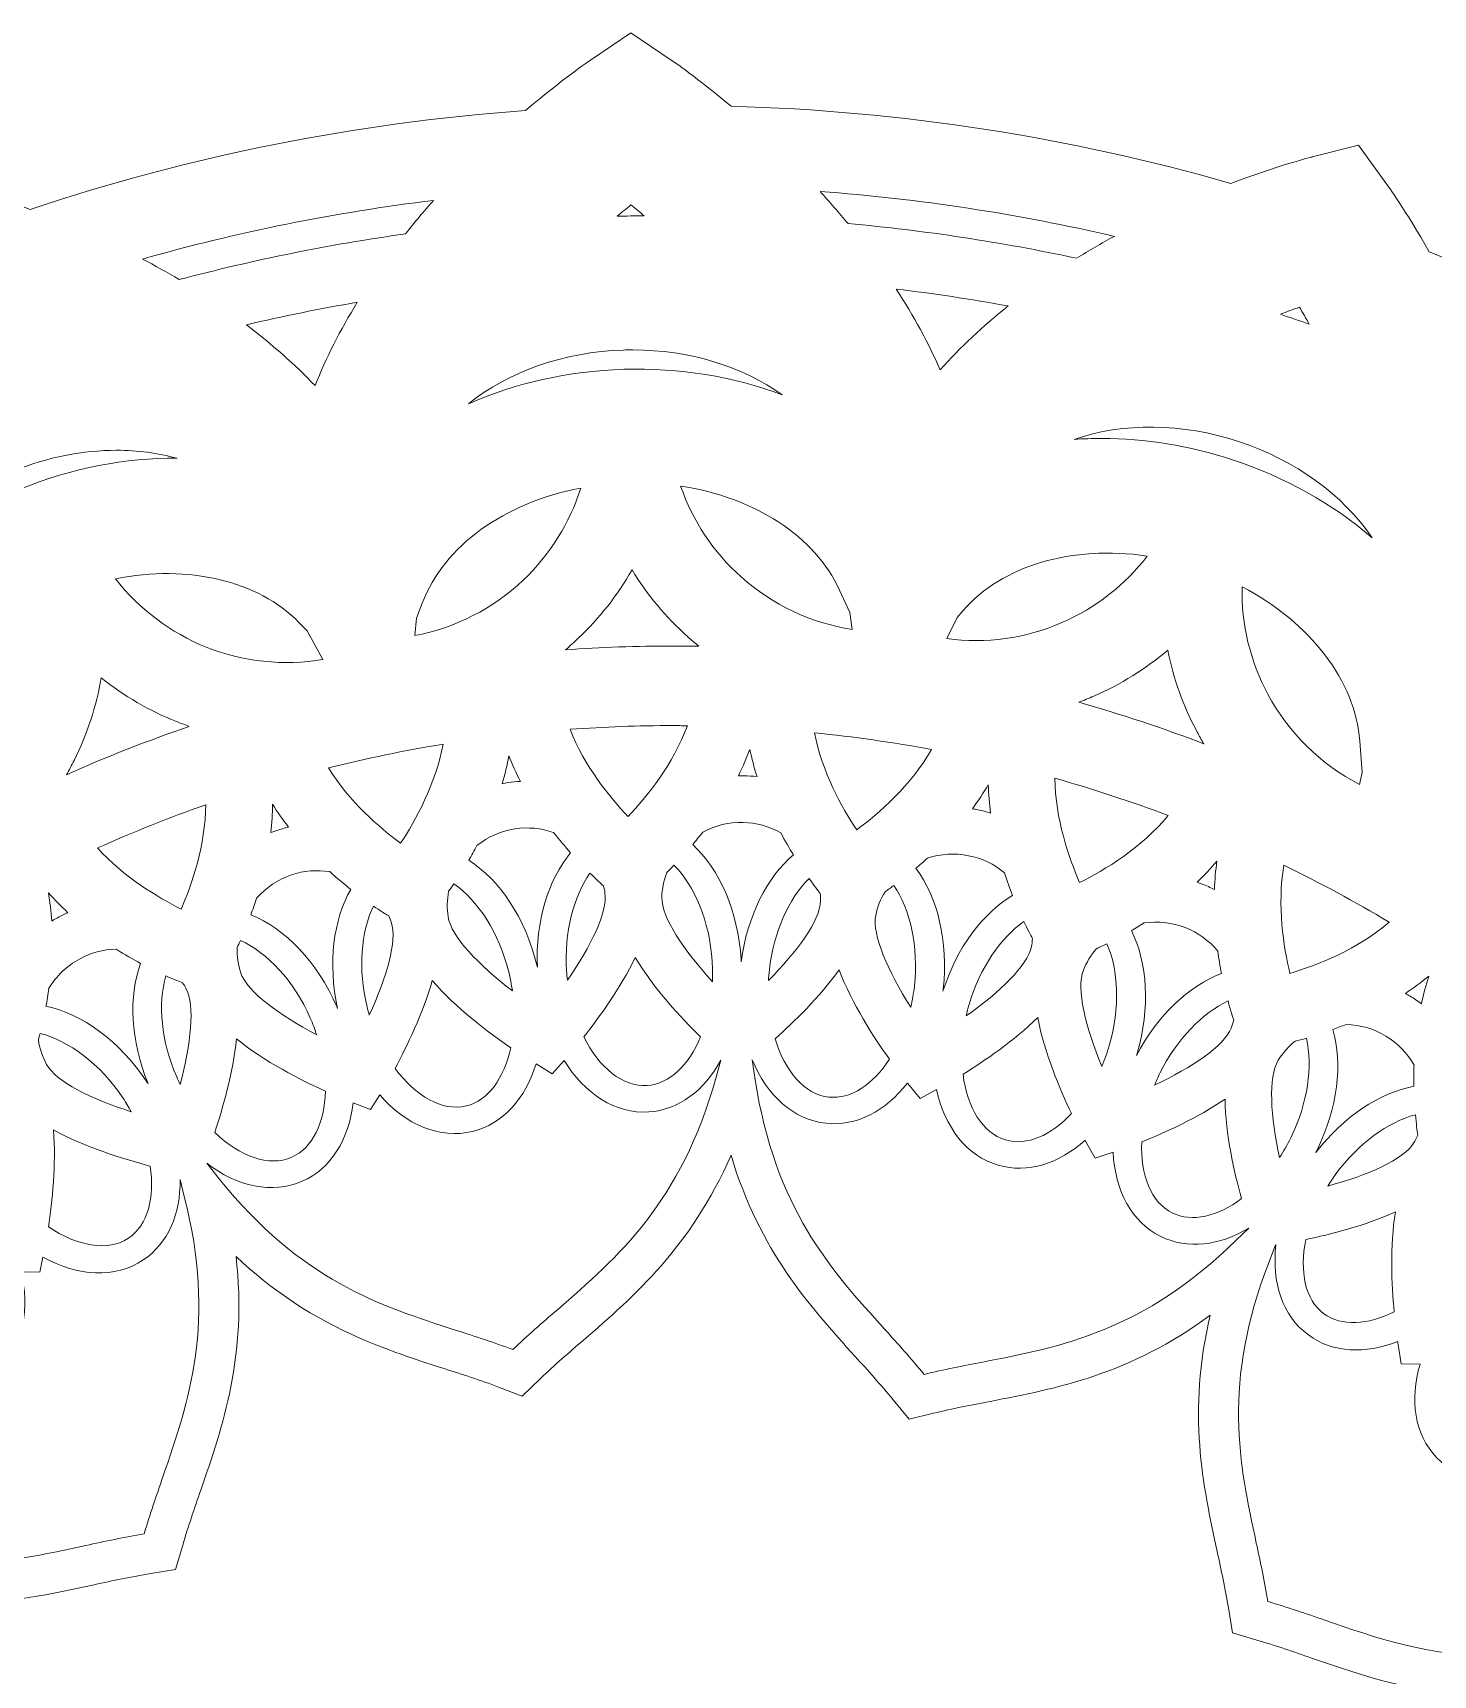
# Model space of a CAD drawing. Header units: millimetres. Extents: x 37 to 1687, y -819 to -120.
# Drawn here: x 1481.9 to 1586.7, y -243.1 to -120.2 of the extents above; entities that cross this region are included whole.
import ezdxf

# ---------------------------------------------------------------- set-up
doc = ezdxf.new("R2010")
doc.units = ezdxf.units.MM
doc.header["$MEASUREMENT"] = 0
doc.layers.add('Layer 6', color=7, linetype='Continuous')

msp = doc.modelspace()

# ---------------------------------------------------------------- linework, layer by layer
at = {"layer": 'Layer 6', "lineweight": 0}
for points, knots in [([(1685.17, -298.09), (1685, -297.73), (1683.5, -294.48), (1680.72, -290.25), (1681.09, -285.9), (1681.28, -281.49), (1681.28, -277.12), (1681.28, -270.53), (1680.85, -263.89), (1680.01, -257.4), (1682.54, -253.46), (1683.93, -250.46), (1684.09, -250.12), (1684.09, -250.12), (1685.58, -246.85), (1685.58, -246.85), (1685.58, -246.85), (1683.05, -244.28), (1683.05, -244.28), (1682.78, -244), (1680.28, -241.51), (1676.32, -238.54), (1674.5, -231.62), (1672.16, -224.76), (1669.37, -218.15), (1667.84, -214.53), (1666.11, -210.86), (1664.23, -207.25), (1665.15, -202.97), (1665.4, -199.91), (1665.43, -199.56), (1665.43, -199.56), (1665.7, -195.99), (1665.7, -195.99), (1665.7, -195.99), (1662.46, -194.44), (1662.46, -194.44), (1662.33, -194.38), (1659.34, -192.97), (1654.81, -191.54), (1649.55, -183.86), (1643.52, -176.62), (1636.9, -170), (1635.27, -168.36), (1633.55, -166.72), (1631.8, -165.13), (1631.19, -161.11), (1630.44, -158.47), (1630.4, -158.36), (1630.4, -158.36), (1629.43, -154.93), (1629.43, -154.93), (1629.43, -154.93), (1625.86, -154.58), (1625.86, -154.58), (1625.5, -154.54), (1623.55, -154.37), (1620.65, -154.37), (1619.99, -154.37), (1619.31, -154.38), (1618.62, -154.4), (1609.35, -147.67), (1599.3, -142), (1588.75, -137.53), (1588.03, -137.23), (1587.28, -136.92), (1586.45, -136.58), (1584.69, -133.5), (1583.29, -131.57), (1583.23, -131.48), (1583.23, -131.48), (1581.14, -128.61), (1581.14, -128.61), (1581.14, -128.61), (1577.69, -129.48), (1577.69, -129.48), (1577.59, -129.51), (1575.14, -130.13), (1571.59, -131.47), (1559.48, -127.99), (1546.89, -126.05), (1534.17, -125.69), (1531.64, -123.56), (1529.82, -122.32), (1529.62, -122.19), (1529.62, -122.19), (1526.67, -120.2), (1526.67, -120.2), (1526.67, -120.2), (1523.73, -122.19), (1523.73, -122.19), (1523.51, -122.34), (1521.51, -123.7), (1518.79, -126.02), (1506.14, -126.92), (1493.66, -129.4), (1481.71, -133.41), (1478.5, -132.22), (1476.28, -131.64), (1476.03, -131.58), (1476.03, -131.58), (1472.58, -130.71), (1472.58, -130.71), (1472.58, -130.71), (1470.49, -133.58), (1470.49, -133.58), (1470.32, -133.82), (1468.83, -135.9), (1466.98, -139.21), (1455.85, -144.28), (1445.34, -150.71), (1435.74, -158.33), (1435.13, -158.32), (1434.63, -158.31), (1434.15, -158.31), (1431.06, -158.31), (1429.01, -158.51), (1428.93, -158.52), (1428.93, -158.52), (1425.37, -158.87), (1425.37, -158.87), (1425.37, -158.87), (1424.39, -162.3), (1424.39, -162.3), (1424.36, -162.42), (1423.52, -165.4), (1422.89, -169.76), (1422.81, -169.84), (1422.73, -169.92), (1422.65, -170), (1414.48, -178.17), (1407.25, -187.25), (1401.17, -196.99), (1396.88, -198.38), (1394.11, -199.7), (1393.99, -199.75), (1393.99, -199.75), (1390.75, -201.3), (1390.75, -201.3), (1390.75, -201.3), (1391.02, -204.87), (1391.02, -204.87), (1391.03, -205.02), (1391.3, -208.47), (1392.37, -213.24), (1391.55, -215.01), (1390.83, -216.62), (1390.18, -218.15), (1386.53, -226.79), (1383.67, -235.8), (1381.7, -244.92), (1378, -247.74), (1375.68, -250.06), (1375.42, -250.32), (1375.42, -250.32), (1372.89, -252.88), (1372.89, -252.88), (1372.89, -252.88), (1374.39, -256.16), (1374.39, -256.16), (1374.55, -256.52), (1376.07, -259.79), (1378.83, -264.01), (1378.46, -268.35), (1378.28, -272.76), (1378.28, -277.12), (1378.28, -283.72), (1378.7, -290.36), (1379.54, -296.85), (1377.01, -300.79), (1375.62, -303.79), (1375.46, -304.13), (1375.46, -304.13), (1373.97, -307.4), (1373.97, -307.4), (1373.97, -307.4), (1376.5, -309.97), (1376.5, -309.97), (1376.77, -310.24), (1379.25, -312.73), (1383.23, -315.71), (1385.05, -322.63), (1387.39, -329.49), (1390.18, -336.1), (1391.71, -339.72), (1393.44, -343.39), (1395.32, -347), (1394.37, -351.43), (1394.13, -354.55), (1394.12, -354.69), (1394.12, -354.69), (1393.85, -358.26), (1393.85, -358.26), (1393.85, -358.26), (1397.09, -359.8), (1397.09, -359.8), (1397.22, -359.86), (1400.19, -361.27), (1404.74, -362.71), (1410, -370.39), (1416.03, -377.63), (1422.65, -384.25), (1424.28, -385.89), (1426, -387.52), (1427.75, -389.12), (1428.35, -393.02), (1429.07, -395.6), (1429.15, -395.89), (1429.15, -395.89), (1430.12, -399.32), (1430.12, -399.32), (1430.12, -399.32), (1433.68, -399.67), (1433.68, -399.67), (1433.89, -399.69), (1435.87, -399.88), (1438.9, -399.88), (1439.56, -399.88), (1440.24, -399.87), (1440.93, -399.85), (1450.2, -406.58), (1460.25, -412.25), (1470.8, -416.72), (1471.5, -417.01), (1472.26, -417.32), (1473.1, -417.67), (1474.81, -420.67), (1476.17, -422.55), (1476.32, -422.77), (1476.32, -422.77), (1478.41, -425.64), (1478.41, -425.64), (1478.41, -425.64), (1481.86, -424.77), (1481.86, -424.77), (1481.96, -424.74), (1484.42, -424.12), (1487.96, -422.78), (1500.07, -426.26), (1512.65, -428.2), (1525.38, -428.56), (1527.9, -430.68), (1529.73, -431.92), (1529.94, -432.06), (1529.94, -432.06), (1532.88, -434.05), (1532.88, -434.05), (1532.88, -434.05), (1535.82, -432.06), (1535.82, -432.06), (1536.04, -431.91), (1538.04, -430.56), (1540.76, -428.23), (1553.42, -427.33), (1565.89, -424.85), (1577.84, -420.84), (1581.13, -422.06), (1583.42, -422.65), (1583.52, -422.67), (1583.52, -422.67), (1586.97, -423.54), (1586.97, -423.54), (1586.97, -423.54), (1589.06, -420.67), (1589.06, -420.67), (1589.13, -420.58), (1590.68, -418.43), (1592.58, -415.04), (1603.71, -409.96), (1614.21, -403.53), (1623.81, -395.92), (1624.4, -395.93), (1624.91, -395.94), (1625.4, -395.94), (1628.49, -395.94), (1630.54, -395.74), (1630.62, -395.73), (1630.62, -395.73), (1634.18, -395.38), (1634.18, -395.38), (1634.18, -395.38), (1635.15, -391.95), (1635.15, -391.95), (1635.16, -391.92), (1636.01, -388.94), (1636.66, -384.49), (1636.74, -384.41), (1636.82, -384.33), (1636.9, -384.25), (1645.07, -376.08), (1652.3, -367), (1658.38, -357.25), (1662.52, -355.92), (1665.25, -354.64), (1665.56, -354.49), (1665.56, -354.49), (1668.8, -352.95), (1668.8, -352.95), (1668.8, -352.95), (1668.53, -349.38), (1668.53, -349.38), (1668.52, -349.23), (1668.25, -345.77), (1667.18, -341.01), (1668, -339.24), (1668.72, -337.63), (1669.37, -336.1), (1673.02, -327.46), (1675.88, -318.45), (1677.85, -309.33), (1681.56, -306.5), (1683.87, -304.19), (1684.13, -303.93), (1684.13, -303.93), (1686.66, -301.36), (1686.66, -301.36), (1686.66, -301.36), (1685.17, -298.09), (1685.17, -298.09)], [0, 0, 0, 0, 1, 1, 1, 2, 2, 2, 3, 3, 3, 4, 4, 4, 5, 5, 5, 6, 6, 6, 7, 7, 7, 8, 8, 8, 9, 9, 9, 10, 10, 10, 11, 11, 11, 12, 12, 12, 13, 13, 13, 14, 14, 14, 15, 15, 15, 16, 16, 16, 17, 17, 17, 18, 18, 18, 19, 19, 19, 20, 20, 20, 21, 21, 21, 22, 22, 22, 23, 23, 23, 24, 24, 24, 25, 25, 25, 26, 26, 26, 27, 27, 27, 28, 28, 28, 29, 29, 29, 30, 30, 30, 31, 31, 31, 32, 32, 32, 33, 33, 33, 34, 34, 34, 35, 35, 35, 36, 36, 36, 37, 37, 37, 38, 38, 38, 39, 39, 39, 40, 40, 40, 41, 41, 41, 42, 42, 42, 43, 43, 43, 44, 44, 44, 45, 45, 45, 46, 46, 46, 47, 47, 47, 48, 48, 48, 49, 49, 49, 50, 50, 50, 51, 51, 51, 52, 52, 52, 53, 53, 53, 54, 54, 54, 55, 55, 55, 56, 56, 56, 57, 57, 57, 58, 58, 58, 59, 59, 59, 60, 60, 60, 61, 61, 61, 62, 62, 62, 63, 63, 63, 64, 64, 64, 65, 65, 65, 66, 66, 66, 67, 67, 67, 68, 68, 68, 69, 69, 69, 70, 70, 70, 71, 71, 71, 72, 72, 72, 73, 73, 73, 74, 74, 74, 75, 75, 75, 76, 76, 76, 77, 77, 77, 78, 78, 78, 79, 79, 79, 80, 80, 80, 81, 81, 81, 82, 82, 82, 83, 83, 83, 84, 84, 84, 85, 85, 85, 86, 86, 86, 87, 87, 87, 88, 88, 88, 89, 89, 89, 90, 90, 90, 91, 91, 91, 92, 92, 92, 93, 93, 93, 94, 94, 94, 95, 95, 95, 96, 96, 96, 97, 97, 97, 98, 98, 98, 99, 99, 99, 100, 100, 100, 101, 101, 101, 102, 102, 102, 103, 103, 103, 104, 104, 104, 105, 105, 105, 106, 106, 106, 106]), ([(1562.87, -135.43), (1561.91, -135.95), (1560.96, -136.5), (1560.03, -137.07), (1554.42, -135.86), (1548.67, -134.99), (1542.93, -134.47), (1542.26, -133.66), (1541.56, -132.86), (1540.84, -132.07), (1548.27, -132.62), (1555.66, -133.75), (1562.87, -135.43)], [0, 0, 0, 0, 1, 1, 1, 2, 2, 2, 3, 3, 3, 4, 4, 4, 4]), ([(1511.9, -132.74), (1511.17, -133.56), (1510.46, -134.4), (1509.79, -135.25), (1504.09, -136.04), (1498.4, -137.19), (1492.86, -138.67), (1491.95, -138.13), (1491.03, -137.61), (1490.1, -137.13), (1497.21, -135.11), (1504.53, -133.64), (1511.9, -132.74)], [0, 0, 0, 0, 1, 1, 1, 2, 2, 2, 3, 3, 3, 4, 4, 4, 4]), ([(1526.68, -133.08), (1527, -133.34), (1527.33, -133.61), (1527.66, -133.89), (1526.99, -133.9), (1526.32, -133.91), (1525.64, -133.93), (1525.99, -133.64), (1526.33, -133.36), (1526.68, -133.08)], [0, 0, 0, 0, 1, 1, 1, 2, 2, 2, 3, 3, 3, 3]), ([(1549.83, -145.43), (1548.96, -143.42), (1547.85, -141.4), (1546.54, -139.37), (1549.34, -139.71), (1552.14, -140.13), (1554.92, -140.64), (1553.02, -142.15), (1551.32, -143.76), (1549.83, -145.43)], [0, 0, 0, 0, 1, 1, 1, 2, 2, 2, 3, 3, 3, 3]), ([(1503.03, -146.6), (1501.52, -145.02), (1499.79, -143.5), (1497.89, -142.05), (1500.63, -141.4), (1503.41, -140.84), (1506.19, -140.36), (1504.91, -142.45), (1503.85, -144.54), (1503.03, -146.6)], [0, 0, 0, 0, 1, 1, 1, 2, 2, 2, 3, 3, 3, 3]), ([(1576.73, -140.73), (1576.98, -141.15), (1577.22, -141.57), (1577.46, -142), (1576.74, -141.75), (1576.02, -141.5), (1575.3, -141.26), (1575.77, -141.07), (1576.25, -140.9), (1576.73, -140.73)], [0, 0, 0, 0, 1, 1, 1, 2, 2, 2, 3, 3, 3, 3]), ([(1526.1, -143.94), (1526.34, -143.93), (1526.58, -143.93), (1526.82, -143.93), (1531.05, -143.93), (1535.03, -145.15), (1538.01, -147.3), (1534.34, -145.91), (1530.31, -145.26), (1526.14, -145.38), (1526.14, -145.38), (1526.14, -145.38), (1526.14, -145.38), (1521.99, -145.51), (1518.03, -146.4), (1514.51, -147.97), (1517.51, -145.53), (1521.65, -144.08), (1526.1, -143.94)], [0, 0, 0, 0, 1, 1, 1, 2, 2, 2, 3, 3, 3, 4, 4, 4, 5, 5, 5, 6, 6, 6, 6]), ([(1572.17, -150.78), (1576.4, -152.17), (1580, -154.8), (1582.17, -157.98), (1579.22, -155.44), (1575.66, -153.45), (1571.72, -152.15), (1568.48, -151.09), (1565.19, -150.55), (1561.92, -150.55), (1561.23, -150.55), (1560.54, -150.58), (1559.86, -150.62), (1563.53, -149.35), (1567.96, -149.4), (1572.17, -150.78)], [0, 0, 0, 0, 1, 1, 1, 2, 2, 2, 3, 3, 3, 4, 4, 4, 5, 5, 5, 5]), ([(1480.45, -152.98), (1483.01, -151.95), (1485.65, -151.44), (1488.17, -151.44), (1489.74, -151.44), (1491.27, -151.64), (1492.7, -152.04), (1488.84, -151.99), (1484.85, -152.78), (1480.99, -154.32), (1477.14, -155.86), (1473.7, -158.07), (1470.9, -160.81), (1472.88, -157.48), (1476.33, -154.62), (1480.45, -152.98)], [0, 0, 0, 0, 1, 1, 1, 2, 2, 2, 3, 3, 3, 4, 4, 4, 5, 5, 5, 5]), ([(1522.92, -154.27), (1522.1, -156.88), (1520.62, -159.25), (1518.6, -161.16), (1516.37, -163.28), (1513.52, -164.73), (1510.49, -165.31), (1510.49, -165.31), (1510.62, -164.01), (1510.62, -164.01), (1510.62, -164.01), (1511.05, -162.88), (1511.05, -162.88), (1512.69, -158.59), (1517.18, -155.36), (1522.92, -154.27)], [0, 0, 0, 0, 1, 1, 1, 2, 2, 2, 3, 3, 3, 4, 4, 4, 5, 5, 5, 5]), ([(1542.3, -161.91), (1542.3, -161.91), (1543.06, -163.59), (1543.06, -163.59), (1543.06, -163.59), (1543.24, -164.85), (1543.24, -164.85), (1540.17, -164.37), (1537.25, -162.99), (1534.93, -160.92), (1534.93, -160.92), (1534.93, -160.92), (1534.93, -160.92), (1532.85, -159.06), (1531.3, -156.73), (1530.4, -154.12), (1535.97, -154.96), (1540.47, -157.88), (1542.3, -161.91)], [0, 0, 0, 0, 1, 1, 1, 2, 2, 2, 3, 3, 3, 4, 4, 4, 5, 5, 5, 6, 6, 6, 6]), ([(1558.94, -164.33), (1556.21, -165.52), (1553.25, -165.93), (1550.34, -165.53), (1550.34, -165.53), (1551.11, -163.95), (1551.11, -163.95), (1551.11, -163.95), (1551.55, -163.44), (1551.55, -163.44), (1554.48, -160.05), (1559.69, -158.53), (1565.34, -159.35), (1563.67, -161.52), (1561.48, -163.23), (1558.94, -164.33)], [0, 0, 0, 0, 1, 1, 1, 2, 2, 2, 3, 3, 3, 4, 4, 4, 5, 5, 5, 5]), ([(1501.82, -164.32), (1501.82, -164.32), (1502.44, -164.96), (1502.44, -164.96), (1502.44, -164.96), (1503.61, -167.09), (1503.61, -167.09), (1500.69, -167.59), (1497.62, -167.27), (1494.88, -166.17), (1492.22, -165.1), (1489.85, -163.31), (1488.08, -161.05), (1493.56, -159.98), (1498.75, -161.19), (1501.82, -164.32)], [0, 0, 0, 0, 1, 1, 1, 2, 2, 2, 3, 3, 3, 4, 4, 4, 5, 5, 5, 5]), ([(1529.78, -166.09), (1527.13, -166.09), (1524.44, -166.18), (1521.77, -166.37), (1522.1, -166.1), (1522.42, -165.81), (1522.73, -165.51), (1524.33, -164), (1525.68, -162.28), (1526.76, -160.39), (1527.89, -162.25), (1529.29, -163.92), (1530.93, -165.4), (1531.2, -165.64), (1531.48, -165.87), (1531.76, -166.1), (1531.1, -166.09), (1530.43, -166.09), (1529.78, -166.09)], [0, 0, 0, 0, 1, 1, 1, 2, 2, 2, 3, 3, 3, 4, 4, 4, 5, 5, 5, 6, 6, 6, 6]), ([(1574.37, -169.7), (1573.03, -167.2), (1572.37, -164.45), (1572.44, -161.66), (1577.55, -164.34), (1580.9, -168.69), (1581.24, -173.21), (1581.24, -173.21), (1581.42, -175.54), (1581.42, -175.54), (1581.42, -175.54), (1581.23, -176.45), (1581.23, -176.45), (1578.33, -174.95), (1575.91, -172.58), (1574.37, -169.7)], [0, 0, 0, 0, 1, 1, 1, 2, 2, 2, 3, 3, 3, 4, 4, 4, 5, 5, 5, 5]), ([(1560.2, -170.29), (1560.58, -170.15), (1560.96, -170), (1561.33, -169.84), (1563.35, -168.96), (1565.21, -167.8), (1566.87, -166.4), (1567.29, -168.53), (1568.03, -170.59), (1569.08, -172.53), (1569.23, -172.82), (1569.4, -173.12), (1569.57, -173.4), (1566.5, -172.23), (1563.37, -171.19), (1560.2, -170.29)], [0, 0, 0, 0, 1, 1, 1, 2, 2, 2, 3, 3, 3, 4, 4, 4, 5, 5, 5, 5]), ([(1492.65, -171.74), (1492.97, -171.86), (1493.29, -171.98), (1493.61, -172.1), (1490.49, -173.17), (1487.41, -174.38), (1484.41, -175.72), (1484.61, -175.37), (1484.8, -175.02), (1484.98, -174.65), (1485.97, -172.68), (1486.65, -170.6), (1487.02, -168.46), (1488.71, -169.82), (1490.6, -170.92), (1492.65, -171.74)], [0, 0, 0, 0, 1, 1, 1, 2, 2, 2, 3, 3, 3, 4, 4, 4, 5, 5, 5, 5]), ([(1526.46, -178.85), (1525.1, -177.42), (1523.2, -175.08), (1522.12, -172.32), (1524.69, -172.14), (1527.26, -172.04), (1529.78, -172.04), (1530.14, -172.04), (1530.51, -172.05), (1530.9, -172.05), (1529.85, -174.92), (1527.87, -177.36), (1526.46, -178.85)], [0, 0, 0, 0, 1, 1, 1, 2, 2, 2, 3, 3, 3, 4, 4, 4, 4]), ([(1549.19, -173.83), (1547.65, -176.51), (1545.25, -178.61), (1543.58, -179.84), (1542.48, -178.18), (1540.99, -175.51), (1540.42, -172.58), (1543.36, -172.88), (1546.3, -173.29), (1549.19, -173.83)], [0, 0, 0, 0, 1, 1, 1, 2, 2, 2, 3, 3, 3, 3]), ([(1509.43, -180.85), (1507.85, -179.68), (1505.58, -177.72), (1504.04, -175.21), (1506.86, -174.5), (1509.74, -173.9), (1512.61, -173.43), (1512.06, -176.42), (1510.55, -179.15), (1509.43, -180.85)], [0, 0, 0, 0, 1, 1, 1, 2, 2, 2, 3, 3, 3, 3]), ([(1517.04, -176.39), (1517.24, -175.69), (1517.41, -174.99), (1517.53, -174.31), (1517.79, -174.94), (1518.08, -175.58), (1518.41, -176.22), (1518.1, -176.23), (1517.78, -176.26), (1517.47, -176.31), (1517.32, -176.33), (1517.18, -176.36), (1517.04, -176.39)], [0, 0, 0, 0, 1, 1, 1, 2, 2, 2, 3, 3, 3, 4, 4, 4, 4]), ([(1534.72, -175.79), (1535.05, -175.13), (1535.33, -174.47), (1535.58, -173.82), (1535.72, -174.49), (1535.9, -175.17), (1536.12, -175.86), (1535.8, -175.82), (1535.47, -175.8), (1535.15, -175.79), (1535.07, -175.79), (1535, -175.79), (1534.92, -175.79), (1534.86, -175.79), (1534.79, -175.79), (1534.72, -175.79)], [0, 0, 0, 0, 1, 1, 1, 2, 2, 2, 3, 3, 3, 4, 4, 4, 5, 5, 5, 5]), ([(1552.24, -178.27), (1552.68, -177.68), (1553.07, -177.08), (1553.43, -176.47), (1553.45, -177.16), (1553.51, -177.87), (1553.61, -178.59), (1553.3, -178.49), (1552.98, -178.41), (1552.65, -178.34), (1552.52, -178.32), (1552.38, -178.29), (1552.24, -178.27)], [0, 0, 0, 0, 1, 1, 1, 2, 2, 2, 3, 3, 3, 4, 4, 4, 4]), ([(1560.27, -183.79), (1559.46, -181.94), (1558.45, -179.01), (1558.42, -175.98), (1561.27, -176.79), (1564.12, -177.72), (1566.9, -178.77), (1564.92, -181.19), (1562.15, -182.85), (1560.27, -183.79)], [0, 0, 0, 0, 1, 1, 1, 2, 2, 2, 3, 3, 3, 3]), ([(1486.75, -181.2), (1489.4, -180.01), (1492.12, -178.92), (1494.85, -177.96), (1494.82, -180.99), (1493.81, -183.92), (1493, -185.77), (1491.26, -184.9), (1488.71, -183.38), (1486.75, -181.2)], [0, 0, 0, 0, 1, 1, 1, 2, 2, 2, 3, 3, 3, 3]), ([(1499.72, -180.05), (1499.8, -179.33), (1499.84, -178.62), (1499.85, -177.93), (1500.21, -178.5), (1500.61, -179.08), (1501.04, -179.64), (1500.74, -179.71), (1500.44, -179.8), (1500.15, -179.9), (1500, -179.94), (1499.86, -180), (1499.72, -180.05)], [0, 0, 0, 0, 1, 1, 1, 2, 2, 2, 3, 3, 3, 4, 4, 4, 4]), ([(1535.07, -179.29), (1536.06, -179.31), (1537.03, -179.58), (1537.9, -180.07), (1538.21, -180.66), (1538.53, -181.21), (1538.84, -181.71), (1536.86, -183.41), (1535.39, -186.27), (1534.93, -189.71), (1534.93, -189.65), (1534.93, -189.6), (1534.93, -189.54), (1534.69, -185.89), (1533.29, -182.79), (1531.3, -180.94), (1531.54, -180.65), (1531.79, -180.34), (1532.05, -180.01), (1532.98, -179.51), (1534.02, -179.26), (1535.07, -179.29)], [0, 0, 0, 0, 1, 1, 1, 2, 2, 2, 3, 3, 3, 4, 4, 4, 5, 5, 5, 6, 6, 6, 7, 7, 7, 7]), ([(1517.99, -179.77), (1518.96, -179.62), (1519.96, -179.72), (1520.89, -180.04), (1521.32, -180.59), (1521.75, -181.1), (1522.16, -181.56), (1520.49, -183.58), (1519.53, -186.66), (1519.67, -190.13), (1519.66, -190.08), (1519.65, -190.03), (1519.64, -189.98), (1518.77, -186.4), (1516.83, -183.58), (1514.53, -182.11), (1514.73, -181.77), (1514.93, -181.41), (1515.14, -181.02), (1515.96, -180.36), (1516.95, -179.93), (1517.99, -179.77)], [0, 0, 0, 0, 1, 1, 1, 2, 2, 2, 3, 3, 3, 4, 4, 4, 5, 5, 5, 6, 6, 6, 7, 7, 7, 7]), ([(1554.64, -183.06), (1554.84, -183.66), (1555.05, -184.23), (1555.25, -184.75), (1553.02, -186.08), (1551.08, -188.63), (1550.04, -191.92), (1550.04, -191.87), (1550.05, -191.82), (1550.06, -191.77), (1550.45, -188.16), (1549.63, -184.88), (1548.01, -182.72), (1548.29, -182.48), (1548.58, -182.23), (1548.87, -181.96), (1549.87, -181.63), (1550.94, -181.57), (1551.96, -181.78), (1552.95, -181.97), (1553.87, -182.41), (1554.64, -183.06)], [0, 0, 0, 0, 1, 1, 1, 2, 2, 2, 3, 3, 3, 4, 4, 4, 5, 5, 5, 6, 6, 6, 7, 7, 7, 7]), ([(1501.27, -183.21), (1502.18, -182.9), (1503.17, -182.82), (1504.13, -182.97), (1504.67, -183.46), (1505.2, -183.9), (1505.7, -184.3), (1504.4, -186.57), (1503.97, -189.79), (1504.72, -193.2), (1504.7, -193.16), (1504.68, -193.11), (1504.66, -193.06), (1503.17, -189.68), (1500.76, -187.23), (1498.22, -186.19), (1498.37, -185.8), (1498.51, -185.39), (1498.65, -184.96), (1499.35, -184.16), (1500.26, -183.55), (1501.27, -183.21)], [0, 0, 0, 0, 1, 1, 1, 2, 2, 2, 3, 3, 3, 4, 4, 4, 5, 5, 5, 6, 6, 6, 7, 7, 7, 7]), ([(1524.62, -184.03), (1524.67, -184.22), (1524.71, -184.39), (1524.73, -184.56), (1524.95, -186), (1523.67, -188.56), (1521.92, -191.1), (1521.89, -190.87), (1521.87, -190.63), (1521.86, -190.39), (1521.67, -187.51), (1522.38, -184.83), (1523.61, -183.09), (1524.05, -183.52), (1524.4, -183.84), (1524.62, -184.03)], [0, 0, 0, 0, 1, 1, 1, 2, 2, 2, 3, 3, 3, 4, 4, 4, 5, 5, 5, 5]), ([(1528.99, -184.89), (1529.01, -184.26), (1529.13, -183.64), (1529.37, -183.03), (1529.53, -182.87), (1529.71, -182.69), (1529.9, -182.49), (1531.43, -184.03), (1532.57, -186.68), (1532.76, -189.68), (1532.79, -190.2), (1532.8, -190.71), (1532.78, -191.21), (1530.64, -188.85), (1528.96, -186.39), (1528.99, -184.89)], [0, 0, 0, 0, 1, 1, 1, 2, 2, 2, 3, 3, 3, 4, 4, 4, 5, 5, 5, 5]), ([(1570.36, -184.31), (1570.07, -184.16), (1569.76, -184.02), (1569.45, -183.9), (1569.32, -183.85), (1569.19, -183.8), (1569.06, -183.76), (1569.6, -183.25), (1570.09, -182.72), (1570.55, -182.18), (1570.45, -182.87), (1570.39, -183.58), (1570.36, -184.31)], [0, 0, 0, 0, 1, 1, 1, 2, 2, 2, 3, 3, 3, 4, 4, 4, 4]), ([(1583.45, -186.75), (1581.08, -188.81), (1578.04, -189.97), (1576.01, -190.58), (1575.54, -188.59), (1575.05, -185.5), (1575.56, -182.49), (1578.24, -183.79), (1580.89, -185.22), (1583.45, -186.75)], [0, 0, 0, 0, 1, 1, 1, 2, 2, 2, 3, 3, 3, 3]), ([(1517.53, -190.49), (1517.65, -190.96), (1517.73, -191.43), (1517.8, -191.9), (1515.29, -189.96), (1513.21, -187.83), (1512.99, -186.35), (1512.89, -185.72), (1512.91, -185.08), (1513.03, -184.44), (1513.15, -184.27), (1513.28, -184.08), (1513.42, -183.88), (1515.22, -185.12), (1516.81, -187.55), (1517.53, -190.49)], [0, 0, 0, 0, 1, 1, 1, 2, 2, 2, 3, 3, 3, 4, 4, 4, 5, 5, 5, 5]), ([(1540.85, -184.6), (1540.87, -184.81), (1540.88, -185), (1540.87, -185.17), (1540.84, -186.63), (1539.13, -188.93), (1536.97, -191.12), (1536.99, -190.86), (1537.01, -190.6), (1537.04, -190.33), (1537.35, -187.48), (1538.51, -184.98), (1540.01, -183.48), (1540.36, -183.98), (1540.65, -184.36), (1540.85, -184.6)], [0, 0, 0, 0, 1, 1, 1, 2, 2, 2, 3, 3, 3, 4, 4, 4, 5, 5, 5, 5]), ([(1545.01, -186.24), (1545.13, -185.62), (1545.36, -185.03), (1545.7, -184.48), (1545.9, -184.34), (1546.12, -184.18), (1546.36, -184), (1547.58, -185.79), (1548.23, -188.57), (1547.9, -191.53), (1547.84, -192.07), (1547.75, -192.6), (1547.63, -193.11), (1545.94, -190.42), (1544.71, -187.71), (1545.01, -186.24)], [0, 0, 0, 0, 1, 1, 1, 2, 2, 2, 3, 3, 3, 4, 4, 4, 5, 5, 5, 5]), ([(1484.53, -186.04), (1484.25, -186.16), (1483.98, -186.29), (1483.71, -186.44), (1483.57, -186.51), (1483.44, -186.59), (1483.31, -186.67), (1483.26, -185.95), (1483.18, -185.24), (1483.06, -184.56), (1483.52, -185.07), (1484.01, -185.56), (1484.53, -186.04)], [0, 0, 0, 0, 1, 1, 1, 2, 2, 2, 3, 3, 3, 4, 4, 4, 4]), ([(1507.4, -185.55), (1507.9, -185.89), (1508.3, -186.14), (1508.54, -186.28), (1508.62, -186.45), (1508.68, -186.61), (1508.73, -186.76), (1509.2, -188.15), (1508.38, -190.9), (1507.09, -193.72), (1507.03, -193.51), (1506.97, -193.3), (1506.92, -193.08), (1506.22, -190.25), (1506.47, -187.47), (1507.4, -185.55)], [0, 0, 0, 0, 1, 1, 1, 2, 2, 2, 3, 3, 3, 4, 4, 4, 5, 5, 5, 5]), ([(1556.66, -188.58), (1556.37, -190.01), (1554.29, -191.98), (1551.78, -193.77), (1551.84, -193.48), (1551.91, -193.2), (1552, -192.91), (1552.8, -190.17), (1554.36, -187.91), (1556.09, -186.7), (1556.36, -187.26), (1556.59, -187.7), (1556.74, -187.98), (1556.72, -188.2), (1556.7, -188.4), (1556.66, -188.58)], [0, 0, 0, 0, 1, 1, 1, 2, 2, 2, 3, 3, 3, 4, 4, 4, 5, 5, 5, 5]), ([(1564.52, -196.73), (1564.54, -196.68), (1564.56, -196.63), (1564.57, -196.58), (1565.58, -193.13), (1565.35, -189.79), (1564.15, -187.38), (1564.46, -187.2), (1564.78, -187.01), (1565.1, -186.81), (1566.14, -186.66), (1567.2, -186.78), (1568.17, -187.16), (1569.12, -187.53), (1569.96, -188.13), (1570.61, -188.91), (1570.69, -189.5), (1570.79, -190.06), (1570.89, -190.58), (1568.47, -191.51), (1566.12, -193.68), (1564.52, -196.73)], [0, 0, 0, 0, 1, 1, 1, 2, 2, 2, 3, 3, 3, 4, 4, 4, 5, 5, 5, 6, 6, 6, 7, 7, 7, 7]), ([(1483.1, -191.7), (1483.65, -190.78), (1484.44, -190.02), (1485.39, -189.51), (1486.23, -189.05), (1487.17, -188.79), (1488.13, -188.77), (1488.78, -189.17), (1489.39, -189.53), (1489.97, -189.84), (1489.06, -192.31), (1489.19, -195.58), (1490.53, -198.83), (1490.5, -198.79), (1490.47, -198.74), (1490.44, -198.7), (1488.38, -195.61), (1485.57, -193.62), (1482.88, -193.04), (1482.96, -192.62), (1483.04, -192.17), (1483.1, -191.7)], [0, 0, 0, 0, 1, 1, 1, 2, 2, 2, 3, 3, 3, 4, 4, 4, 5, 5, 5, 6, 6, 6, 7, 7, 7, 7]), ([(1502.67, -193.93), (1502.85, -194.35), (1503.01, -194.76), (1503.15, -195.18), (1500.36, -193.7), (1497.95, -191.97), (1497.47, -190.56), (1497.27, -189.95), (1497.17, -189.31), (1497.19, -188.65), (1497.27, -188.49), (1497.35, -188.31), (1497.44, -188.12), (1499.43, -189.02), (1501.45, -191.14), (1502.67, -193.93)], [0, 0, 0, 0, 1, 1, 1, 2, 2, 2, 3, 3, 3, 4, 4, 4, 5, 5, 5, 5]), ([(1562.49, -195.98), (1562.33, -196.52), (1562.14, -197.04), (1561.93, -197.54), (1560.73, -194.61), (1560, -191.74), (1560.55, -190.35), (1560.78, -189.76), (1561.11, -189.22), (1561.54, -188.73), (1561.77, -188.62), (1562.03, -188.5), (1562.31, -188.36), (1563.18, -190.33), (1563.31, -193.15), (1562.49, -195.98)], [0, 0, 0, 0, 1, 1, 1, 2, 2, 2, 3, 3, 3, 4, 4, 4, 5, 5, 5, 5]), ([(1531.89, -195.34), (1531.02, -197.44), (1529.57, -198.87), (1527.89, -198.98), (1526.06, -199.1), (1524.29, -197.63), (1523.15, -195.34), (1524.31, -193.86), (1525.9, -191.67), (1527, -189.39), (1528.38, -191.71), (1530.43, -193.91), (1531.89, -195.34)], [0, 0, 0, 0, 1, 1, 1, 2, 2, 2, 3, 3, 3, 4, 4, 4, 4]), ([(1546.03, -197.01), (1544.81, -198.89), (1543.15, -200.02), (1541.49, -199.84), (1539.67, -199.64), (1538.21, -197.91), (1537.47, -195.48), (1538.87, -194.24), (1540.8, -192.36), (1542.26, -190.32), (1543.22, -192.83), (1544.84, -195.34), (1546.03, -197.01)], [0, 0, 0, 0, 1, 1, 1, 2, 2, 2, 3, 3, 3, 4, 4, 4, 4]), ([(1491.86, -190.77), (1492.42, -191.02), (1492.85, -191.19), (1493.1, -191.29), (1493.2, -191.44), (1493.29, -191.57), (1493.36, -191.7), (1494.06, -192.99), (1493.72, -195.88), (1492.93, -198.89), (1492.84, -198.71), (1492.75, -198.52), (1492.67, -198.33), (1491.49, -195.64), (1491.25, -192.83), (1491.86, -190.77)], [0, 0, 0, 0, 1, 1, 1, 2, 2, 2, 3, 3, 3, 4, 4, 4, 5, 5, 5, 5]), ([(1517.68, -196.15), (1517.19, -198.4), (1516, -200.09), (1514.35, -200.5), (1512.55, -200.93), (1510.55, -199.77), (1509.02, -197.69), (1509.91, -196.04), (1511.11, -193.58), (1511.8, -191.12), (1513.57, -193.17), (1515.98, -194.99), (1517.68, -196.15)], [0, 0, 0, 0, 1, 1, 1, 2, 2, 2, 3, 3, 3, 4, 4, 4, 4]), ([(1586.42, -190.78), (1586.2, -191.45), (1586.02, -192.14), (1585.86, -192.86), (1585.59, -192.66), (1585.31, -192.46), (1585.02, -192.29), (1584.9, -192.22), (1584.78, -192.15), (1584.66, -192.08), (1585.29, -191.67), (1585.87, -191.23), (1586.42, -190.78)], [0, 0, 0, 0, 1, 1, 1, 2, 2, 2, 3, 3, 3, 4, 4, 4, 4]), ([(1571.61, -194.68), (1571.08, -196.04), (1568.68, -197.62), (1565.88, -198.95), (1566, -198.65), (1566.14, -198.35), (1566.28, -198.05), (1567.55, -195.49), (1569.47, -193.55), (1571.38, -192.65), (1571.55, -193.27), (1571.7, -193.76), (1571.81, -194.06), (1571.75, -194.29), (1571.69, -194.49), (1571.61, -194.68)], [0, 0, 0, 0, 1, 1, 1, 2, 2, 2, 3, 3, 3, 4, 4, 4, 5, 5, 5, 5]), ([(1559.66, -201.08), (1558.14, -202.7), (1556.32, -203.51), (1554.73, -203.05), (1553, -202.54), (1551.85, -200.62), (1551.54, -198.13), (1553.13, -197.15), (1555.35, -195.64), (1557.13, -193.89), (1557.63, -196.5), (1558.78, -199.23), (1559.66, -201.08)], [0, 0, 0, 0, 1, 1, 1, 2, 2, 2, 3, 3, 3, 4, 4, 4, 4]), ([(1488.64, -199.9), (1488.87, -200.25), (1489.07, -200.59), (1489.26, -200.94), (1486.28, -199.98), (1483.64, -198.7), (1482.93, -197.4), (1482.62, -196.83), (1482.41, -196.21), (1482.31, -195.55), (1482.35, -195.4), (1482.4, -195.24), (1482.44, -195.08), (1484.57, -195.61), (1486.94, -197.35), (1488.64, -199.9)], [0, 0, 0, 0, 1, 1, 1, 2, 2, 2, 3, 3, 3, 4, 4, 4, 5, 5, 5, 5]), ([(1585.31, -197.45), (1585.29, -198.01), (1585.29, -198.54), (1585.3, -199.03), (1582.75, -199.53), (1580.06, -201.26), (1577.96, -203.99), (1577.98, -203.94), (1578, -203.9), (1578.03, -203.85), (1579.61, -200.65), (1579.97, -197.35), (1579.24, -194.78), (1579.56, -194.66), (1579.89, -194.53), (1580.23, -194.4), (1581.28, -194.43), (1582.3, -194.73), (1583.2, -195.28), (1584.08, -195.81), (1584.8, -196.56), (1585.31, -197.45)], [0, 0, 0, 0, 1, 1, 1, 2, 2, 2, 3, 3, 3, 4, 4, 4, 5, 5, 5, 6, 6, 6, 7, 7, 7, 7]), ([(1503.8, -199.4), (1503.73, -201.74), (1502.85, -203.65), (1501.28, -204.34), (1499.58, -205.09), (1497.39, -204.28), (1495.52, -202.48), (1496.12, -200.7), (1496.88, -198.03), (1497.14, -195.47), (1499.24, -197.18), (1501.93, -198.55), (1503.8, -199.4)], [0, 0, 0, 0, 1, 1, 1, 2, 2, 2, 3, 3, 3, 4, 4, 4, 4]), ([(1576.08, -202.89), (1575.83, -203.41), (1575.54, -203.9), (1575.24, -204.37), (1574.58, -201.29), (1574.36, -198.36), (1575.14, -197.09), (1575.47, -196.55), (1575.89, -196.07), (1576.4, -195.66), (1576.65, -195.6), (1576.94, -195.52), (1577.25, -195.43), (1577.73, -197.51), (1577.37, -200.28), (1576.08, -202.89)], [0, 0, 0, 0, 1, 1, 1, 2, 2, 2, 3, 3, 3, 4, 4, 4, 5, 5, 5, 5]), ([(1502.07, -206.14), (1504.24, -205.19), (1505.56, -202.99), (1505.88, -200.27), (1505.88, -200.27), (1507.19, -200.77), (1507.19, -200.77), (1507.19, -200.77), (1507.87, -199.68), (1507.87, -199.68), (1509.83, -201.91), (1512.37, -203.01), (1514.82, -202.41), (1517.1, -201.85), (1518.77, -199.95), (1519.57, -197.36), (1519.57, -197.36), (1520.78, -198.09), (1520.78, -198.09), (1520.78, -198.09), (1521.67, -197.1), (1521.67, -197.1), (1523.22, -199.6), (1525.51, -201.11), (1528.02, -200.95), (1530.27, -200.8), (1532.17, -199.34), (1533.41, -197.09), (1533.41, -197.09), (1533.06, -198.36), (1533.06, -198.36), (1530.42, -207.74), (1525.72, -211.81), (1521.17, -215.75), (1520.05, -216.71), (1518.93, -217.69), (1517.83, -218.74), (1516.42, -218.2), (1515.01, -217.75), (1513.61, -217.3), (1507.88, -215.46), (1501.96, -213.56), (1495.86, -205.96), (1495.86, -205.96), (1494.92, -204.79), (1494.92, -204.79), (1497.2, -206.54), (1499.81, -207.13), (1502.07, -206.14)], [0, 0, 0, 0, 1, 1, 1, 2, 2, 2, 3, 3, 3, 4, 4, 4, 5, 5, 5, 6, 6, 6, 7, 7, 7, 8, 8, 8, 9, 9, 9, 10, 10, 10, 11, 11, 11, 12, 12, 12, 13, 13, 13, 14, 14, 14, 15, 15, 15, 16, 16, 16, 16]), ([(1572.93, -209.64), (1572.93, -209.64), (1572, -210.55), (1572, -210.55), (1565.02, -217.36), (1558.92, -218.53), (1553.01, -219.67), (1551.56, -219.95), (1550.1, -220.23), (1548.63, -220.59), (1547.67, -219.42), (1546.67, -218.32), (1545.69, -217.23), (1541.65, -212.78), (1537.47, -208.17), (1535.98, -198.54), (1535.98, -198.54), (1535.75, -197.05), (1535.75, -197.05), (1536.86, -199.71), (1538.82, -201.53), (1541.27, -201.8), (1543.57, -202.05), (1545.75, -200.88), (1547.38, -198.79), (1547.39, -198.8), (1547.4, -198.81), (1547.4, -198.82), (1547.4, -198.82), (1548.32, -199.95), (1548.32, -199.95), (1548.32, -199.95), (1549.56, -199.28), (1549.56, -199.28), (1550.18, -202.1), (1551.8, -204.25), (1554.18, -204.94), (1556.38, -205.58), (1558.72, -204.82), (1560.68, -203.07), (1560.69, -203.1), (1560.71, -203.13), (1560.72, -203.15), (1560.72, -203.15), (1561.43, -204.42), (1561.43, -204.42), (1561.43, -204.42), (1562.78, -203.97), (1562.78, -203.97), (1562.92, -206.83), (1564.14, -209.19), (1566.34, -210.27), (1568.36, -211.27), (1570.74, -210.96), (1572.93, -209.64)], [0, 0, 0, 0, 1, 1, 1, 2, 2, 2, 3, 3, 3, 4, 4, 4, 5, 5, 5, 6, 6, 6, 7, 7, 7, 8, 8, 8, 9, 9, 9, 10, 10, 10, 11, 11, 11, 12, 12, 12, 13, 13, 13, 14, 14, 14, 15, 15, 15, 16, 16, 16, 17, 17, 17, 18, 18, 18, 18]), ([(1567.21, -208.51), (1565.61, -207.72), (1564.82, -205.66), (1564.92, -203.19), (1566.66, -202.5), (1569.1, -201.4), (1571.16, -199.99), (1571.2, -202.61), (1571.85, -205.49), (1572.39, -207.44), (1570.61, -208.76), (1568.69, -209.24), (1567.21, -208.51)], [0, 0, 0, 0, 1, 1, 1, 2, 2, 2, 3, 3, 3, 4, 4, 4, 4]), ([(1578.85, -206.5), (1579.04, -206.19), (1579.24, -205.89), (1579.46, -205.59), (1581.15, -203.29), (1583.38, -201.71), (1585.41, -201.16), (1585.47, -201.83), (1585.54, -202.35), (1585.59, -202.68), (1585.49, -202.9), (1585.39, -203.1), (1585.28, -203.28), (1584.52, -204.53), (1581.85, -205.68), (1578.85, -206.5)], [0, 0, 0, 0, 1, 1, 1, 2, 2, 2, 3, 3, 3, 4, 4, 4, 5, 5, 5, 5]), ([(1483.45, -202.29), (1485.8, -203.6), (1488.71, -204.49), (1490.68, -205), (1491.04, -207.36), (1490.52, -209.42), (1489.07, -210.39), (1487.52, -211.43), (1485.23, -211.01), (1483.06, -209.55), (1483.35, -207.69), (1483.65, -204.89), (1483.45, -202.29)], [0, 0, 0, 0, 1, 1, 1, 2, 2, 2, 3, 3, 3, 4, 4, 4, 4]), ([(1586.74, -260.04), (1586.31, -261.38), (1585.87, -262.76), (1585.35, -264.12), (1585.35, -264.12), (1584.68, -265.89), (1584.68, -265.89), (1584.68, -265.89), (1586, -267.26), (1586, -267.26), (1587.01, -268.31), (1587.96, -269.41), (1588.88, -270.48), (1592.19, -274.3), (1595.85, -278.53), (1602.71, -281.52), (1595.54, -283.66), (1591.39, -287.42), (1587.65, -290.81), (1586.61, -291.76), (1585.53, -292.73), (1584.41, -293.65), (1584.41, -293.65), (1582.94, -294.85), (1582.94, -294.85), (1582.94, -294.85), (1583.4, -296.69), (1583.4, -296.69), (1583.75, -298.11), (1584.02, -299.54), (1584.29, -300.92), (1585.24, -305.88), (1586.29, -311.38), (1590.74, -317.4), (1588.26, -316.81), (1585.83, -316.52), (1583.39, -316.52), (1579.52, -316.52), (1576.23, -317.23), (1573.05, -317.92), (1571.68, -318.21), (1570.27, -318.52), (1568.83, -318.76), (1568.83, -318.76), (1566.96, -319.06), (1566.96, -319.06), (1566.96, -319.06), (1566.43, -320.88), (1566.43, -320.88), (1566.02, -322.28), (1565.54, -323.66), (1565.08, -324.99), (1563.43, -329.76), (1561.59, -335.05), (1562.44, -342.49), (1557, -337.35), (1551.66, -335.63), (1546.86, -334.09), (1545.52, -333.66), (1544.14, -333.22), (1542.78, -332.7), (1542.78, -332.7), (1541.01, -332.03), (1541.01, -332.03), (1541.01, -332.03), (1539.64, -333.35), (1539.64, -333.35), (1538.59, -334.36), (1537.49, -335.31), (1536.42, -336.23), (1532.6, -339.53), (1528.37, -343.2), (1525.38, -350.06), (1523.24, -342.89), (1519.48, -338.74), (1516.08, -335), (1515.14, -333.96), (1514.17, -332.88), (1513.25, -331.76), (1513.25, -331.76), (1512.05, -330.29), (1512.05, -330.29), (1512.05, -330.29), (1510.21, -330.75), (1510.21, -330.75), (1508.79, -331.09), (1507.36, -331.37), (1505.98, -331.63), (1501.02, -332.59), (1495.52, -333.64), (1489.5, -338.09), (1491.23, -330.81), (1490.05, -325.33), (1488.98, -320.4), (1488.68, -319.03), (1488.38, -317.61), (1488.14, -316.18), (1488.14, -316.18), (1487.84, -314.31), (1487.84, -314.31), (1487.84, -314.31), (1486.02, -313.78), (1486.02, -313.78), (1484.61, -313.37), (1483.24, -312.89), (1481.91, -312.43), (1478.04, -311.09), (1473.66, -309.57), (1468.09, -309.57), (1466.88, -309.57), (1465.66, -309.64), (1464.41, -309.78), (1469.55, -304.34), (1471.26, -299.01), (1472.81, -294.21), (1473.24, -292.87), (1473.68, -291.49), (1474.19, -290.13), (1474.19, -290.13), (1474.86, -288.36), (1474.86, -288.36), (1474.86, -288.36), (1473.55, -286.99), (1473.55, -286.99), (1472.54, -285.94), (1471.59, -284.83), (1470.67, -283.77), (1467.36, -279.95), (1463.7, -275.72), (1456.84, -272.73), (1464.01, -270.59), (1468.16, -266.82), (1471.9, -263.43), (1472.94, -262.49), (1474.01, -261.52), (1475.14, -260.6), (1475.14, -260.6), (1476.61, -259.4), (1476.61, -259.4), (1476.61, -259.4), (1476.15, -257.56), (1476.15, -257.56), (1475.8, -256.14), (1475.53, -254.71), (1475.26, -253.32), (1474.31, -248.37), (1473.26, -242.87), (1468.81, -236.85), (1471.29, -237.44), (1473.72, -237.73), (1476.16, -237.73), (1480.03, -237.73), (1483.32, -237.02), (1486.5, -236.33), (1487.87, -236.03), (1489.29, -235.73), (1490.72, -235.49), (1490.72, -235.49), (1492.59, -235.19), (1492.59, -235.19), (1492.59, -235.19), (1493.12, -233.37), (1493.12, -233.37), (1493.53, -231.96), (1494.01, -230.59), (1494.47, -229.26), (1496.12, -224.49), (1497.96, -219.2), (1497.11, -211.76), (1502.55, -216.9), (1507.89, -218.61), (1512.69, -220.16), (1514.03, -220.59), (1515.41, -221.03), (1516.77, -221.54), (1516.77, -221.54), (1518.54, -222.21), (1518.54, -222.21), (1518.54, -222.21), (1519.91, -220.9), (1519.91, -220.9), (1520.96, -219.89), (1522.06, -218.94), (1523.13, -218.02), (1526.95, -214.71), (1531.18, -211.05), (1534.17, -204.19), (1536.31, -211.36), (1540.07, -215.51), (1543.47, -219.25), (1544.41, -220.29), (1545.38, -221.36), (1546.3, -222.49), (1546.3, -222.49), (1547.5, -223.95), (1547.5, -223.95), (1547.5, -223.95), (1549.34, -223.5), (1549.34, -223.5), (1550.76, -223.15), (1552.19, -222.88), (1553.57, -222.61), (1558.53, -221.66), (1564.03, -220.6), (1570.05, -216.16), (1568.32, -223.44), (1569.5, -228.91), (1570.57, -233.85), (1570.87, -235.22), (1571.17, -236.64), (1571.41, -238.07), (1571.41, -238.07), (1571.71, -239.94), (1571.71, -239.94), (1571.71, -239.94), (1573.53, -240.47), (1573.53, -240.47), (1574.93, -240.88), (1576.31, -241.35), (1577.64, -241.82), (1581.51, -243.16), (1585.89, -244.68), (1591.46, -244.68), (1592.67, -244.68), (1593.89, -244.61), (1595.14, -244.47), (1590, -249.9), (1588.29, -255.24), (1586.74, -260.04)], [0, 0, 0, 0, 1, 1, 1, 2, 2, 2, 3, 3, 3, 4, 4, 4, 5, 5, 5, 6, 6, 6, 7, 7, 7, 8, 8, 8, 9, 9, 9, 10, 10, 10, 11, 11, 11, 12, 12, 12, 13, 13, 13, 14, 14, 14, 15, 15, 15, 16, 16, 16, 17, 17, 17, 18, 18, 18, 19, 19, 19, 20, 20, 20, 21, 21, 21, 22, 22, 22, 23, 23, 23, 24, 24, 24, 25, 25, 25, 26, 26, 26, 27, 27, 27, 28, 28, 28, 29, 29, 29, 30, 30, 30, 31, 31, 31, 32, 32, 32, 33, 33, 33, 34, 34, 34, 35, 35, 35, 36, 36, 36, 37, 37, 37, 38, 38, 38, 39, 39, 39, 40, 40, 40, 41, 41, 41, 42, 42, 42, 43, 43, 43, 44, 44, 44, 45, 45, 45, 46, 46, 46, 47, 47, 47, 48, 48, 48, 49, 49, 49, 50, 50, 50, 51, 51, 51, 52, 52, 52, 53, 53, 53, 54, 54, 54, 55, 55, 55, 56, 56, 56, 57, 57, 57, 58, 58, 58, 59, 59, 59, 60, 60, 60, 61, 61, 61, 62, 62, 62, 63, 63, 63, 64, 64, 64, 65, 65, 65, 66, 66, 66, 67, 67, 67, 68, 68, 68, 69, 69, 69, 70, 70, 70, 71, 71, 71, 72, 72, 72, 73, 73, 73, 74, 74, 74, 75, 75, 75, 76, 76, 76, 76]), ([(1482.42, -212.94), (1482.42, -212.94), (1482.65, -211.82), (1482.65, -211.82), (1485.27, -213.26), (1488.05, -213.44), (1490.16, -212.03), (1492.04, -210.78), (1492.96, -208.57), (1492.92, -206.02), (1492.92, -206.02), (1493.24, -207.27), (1493.24, -207.27), (1495.64, -216.72), (1493.6, -222.59), (1491.63, -228.27), (1491.15, -229.67), (1490.66, -231.07), (1490.24, -232.53), (1488.75, -232.77), (1487.3, -233.09), (1485.86, -233.4), (1482.81, -234.06), (1479.71, -234.73), (1476.16, -234.73), (1472.87, -234.73), (1469.19, -234.15), (1464.82, -232.45), (1464.82, -232.45), (1463.42, -231.91), (1463.42, -231.91), (1466.27, -232.28), (1468.83, -231.49), (1470.29, -229.5), (1471.74, -227.53), (1471.74, -224.87), (1470.55, -222.28), (1470.55, -222.28), (1470.56, -222.28), (1470.56, -222.28), (1470.56, -222.28), (1471.99, -222.05), (1471.99, -222.05), (1471.99, -222.05), (1472.02, -220.99), (1472.02, -220.99), (1474.86, -221.96), (1477.63, -221.65), (1479.46, -219.9), (1481.21, -218.22), (1481.69, -215.64), (1481, -212.91), (1481, -212.91), (1482.42, -212.94), (1482.42, -212.94)], [0, 0, 0, 0, 1, 1, 1, 2, 2, 2, 3, 3, 3, 4, 4, 4, 5, 5, 5, 6, 6, 6, 7, 7, 7, 8, 8, 8, 9, 9, 9, 10, 10, 10, 11, 11, 11, 12, 12, 12, 13, 13, 13, 14, 14, 14, 15, 15, 15, 16, 16, 16, 17, 17, 17, 18, 18, 18, 18]), ([(1583.91, -208.43), (1583.5, -211), (1583.63, -213.88), (1583.82, -215.91), (1581.84, -216.89), (1579.89, -217.02), (1578.56, -216.05), (1577.14, -215.01), (1576.72, -212.88), (1577.21, -210.5), (1579.05, -210.12), (1581.64, -209.46), (1583.91, -208.43)], [0, 0, 0, 0, 1, 1, 1, 2, 2, 2, 3, 3, 3, 4, 4, 4, 4]), ([(1587, -226.81), (1588.57, -228.46), (1590.95, -228.97), (1593.49, -228.46), (1593.49, -228.58), (1593.49, -228.69), (1593.49, -228.77), (1593.49, -228.77), (1593.46, -230.22), (1593.46, -230.22), (1593.46, -230.22), (1594.82, -230.5), (1594.82, -230.5), (1593.62, -232.97), (1593.55, -235.54), (1594.87, -237.51), (1596.12, -239.39), (1598.33, -240.31), (1600.89, -240.26), (1600.89, -240.26), (1599.63, -240.58), (1599.63, -240.58), (1596.57, -241.36), (1593.88, -241.68), (1591.46, -241.68), (1586.4, -241.68), (1582.47, -240.31), (1578.62, -238.98), (1577.23, -238.5), (1575.82, -238.01), (1574.37, -237.59), (1574.12, -236.1), (1573.81, -234.65), (1573.5, -233.21), (1572.23, -227.33), (1570.92, -221.25), (1574.45, -212.17), (1574.45, -212.17), (1574.94, -210.9), (1574.94, -210.9), (1574.94, -210.9), (1574.97, -210.9), (1574.97, -210.9), (1574.64, -213.7), (1575.44, -216.2), (1577.4, -217.64), (1579.23, -218.99), (1581.66, -219.08), (1584.08, -218.13), (1584.1, -218.22), (1584.11, -218.3), (1584.12, -218.36), (1584.12, -218.36), (1584.35, -219.79), (1584.35, -219.79), (1584.35, -219.79), (1585.76, -219.83), (1585.76, -219.83), (1584.98, -222.51), (1585.34, -225.08), (1587, -226.81)], [0, 0, 0, 0, 1, 1, 1, 2, 2, 2, 3, 3, 3, 4, 4, 4, 5, 5, 5, 6, 6, 6, 7, 7, 7, 8, 8, 8, 9, 9, 9, 10, 10, 10, 11, 11, 11, 12, 12, 12, 13, 13, 13, 14, 14, 14, 15, 15, 15, 16, 16, 16, 17, 17, 17, 18, 18, 18, 19, 19, 19, 20, 20, 20, 20])]:
    msp.add_open_spline(points, degree=3, knots=knots, dxfattribs=at)

doc.saveas('drawing.dxf')
